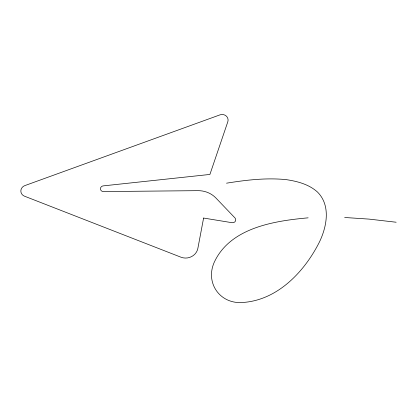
<?xml version="1.0" encoding="UTF-8"?>
<svg xmlns="http://www.w3.org/2000/svg" width="417" height="417" viewBox="0 0 417 417"><rect width="100%" height="100%" fill="white"/><g stroke="black" fill="none" stroke-linecap="round" stroke-linejoin="round"><path stroke-width="0.63" d="M226.535 183.183C246.228 179.998 266.218 177.637 286.161 179.623C297.347 181.286 308.778 184.246 317.405 191.971C330.858 205.279 326.928 226.316 319.584 241.693C304.754 271.446 277.586 300.36 242.517 302.497C220.046 304.186 205.227 283.169 214.088 262.621C229.949 227.703 274.183 220.901 308.137 217.836M344.656 217.492L369.102 219.113L396.15 222.235M203.595 218.055L197.861 248.396A12.202 11.384 -9.6 0 1 180.973 257.206L24.488 196.183A6.099 5.692 -9.6 0 1 20.85 190.856A6.099 5.692 -9.6 0 1 24.853 185.601L219.905 114.894A6.099 5.692 -9.6 0 1 226.212 116.004A6.099 5.692 -9.6 0 1 227.791 121.821L209.913 174.442L103.207 185.883A3.049 2.846 -9.6 0 0 100.445 188.896A3.049 2.846 -9.6 0 0 103.447 191.57L197.945 190.663A24.4 22.763 -9.6 0 1 215.943 198.039L235.016 217.976A3.049 2.846 -9.6 0 1 232.139 222.714L203.595 218.055"/></g></svg>
